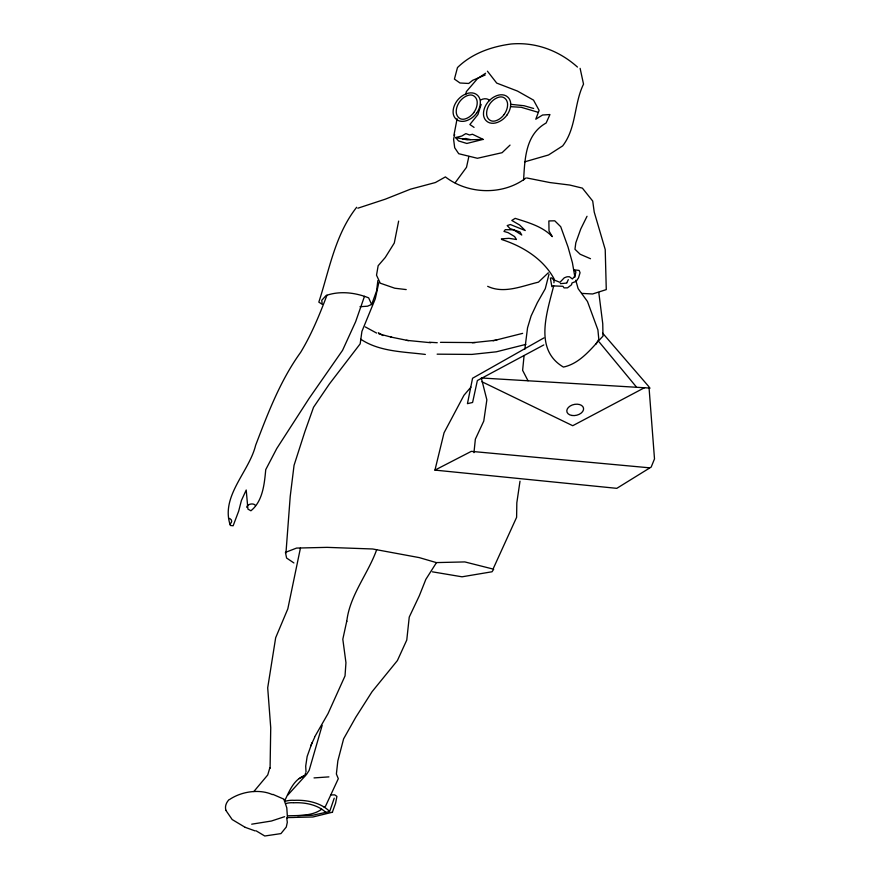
<?xml version="1.0" encoding="UTF-8"?>
<svg xmlns="http://www.w3.org/2000/svg" width="880" height="880" viewBox="0 0 880 880"><rect width="100%" height="100%" fill="white"/><g stroke="black" fill="none" stroke-linecap="round" stroke-linejoin="round"><path stroke-width="1.32" d="M270.083 768.35L270.732 727.76L267.696 687.819L275.671 637.725L287.815 608.872L300.454 547.987M346.753 621.621C349.558 595.474 367.95 574.101 376.673 549.725M523.589 180.081C524.865 159.291 525.261 134.596 546.139 123.002L549.945 114.543L542.575 115.005L535.788 119.207L539.11 110.374L533.522 100.122L517.473 91.069L496.716 83.094L487.432 71.192M285.967 552.871L290.224 496.386L294.052 465.333L304.865 431.706L313.544 407.264L329.362 384.01L360.173 343.849L361.911 331.408L375.298 298.771L378.774 282.821M524.854 349.129L527.538 327.811L531.091 315.997L537.35 302.676L545.27 288.728L549.01 274.12M553.685 285.791C547.206 312.125 533.555 349.503 563.42 367.07C580.404 363.484 591.569 348.15 602.987 336.138L602.756 323.741L598.796 292.479M553.927 282.799L554.213 279.103C543.521 259.094 522.874 246.345 501.776 239.547L501.358 238.887L508.882 238.326L516.45 239.492L514.58 236.555L508.156 232.672L503.965 231.418L505.318 229.658L513.667 229.845L521.752 235.037L520.036 232.001L510.026 228.58L507.188 225.577L510.345 224.532L525.25 230.538L519.607 224.994L511.797 220.462L515.185 218.361C528.286 222.563 542.498 226.369 552.277 236.632L549.032 231.033L548.856 220.946L554.752 220.803L560.725 226.721L568.04 247.038L572.429 262.801L574.904 277.2M473.957 452.65L475.365 439.153L483.769 421.069L486.86 399.839L481.316 377.982L650.111 388.091M524.062 355.718L522.621 370.337L528.022 380.776M377.872 280.533L376.585 290.95L371.668 304.535L368.654 297.869C355.399 292.545 339.779 290.664 326.139 295.504L321.739 300.322L322.256 304.348L318.824 302.115C329.373 269.797 335.082 234.608 356.664 207.273M520.003 481.195L516.824 502.81L516.604 517.341L493.053 569.052L464.838 561.924L436.337 562.595L419.265 557.612L372.658 548.988L327.052 547.36L296.582 548.075L285.439 552.376L286.594 558.03L293.898 562.947M453.926 135.267L457.105 118.745M398.64 221.1L394.284 243.034L385.264 257.477L378.158 265.716L376.519 275.187L380.226 283.173L394.779 288.222L406.219 289.586M346.731 621.247L342.815 639.221L345.95 662.717L345.026 675.917L328.02 713.625L314.721 736.824M454.63 134.574L453.596 139.315L454.696 147.752L458.711 153.714L477.411 158.279L502.095 152.691L510.037 145.101M465.707 94.589L466.367 91.597L477.587 78.54L485.584 73.26M468.864 156.464L466.51 167.288L455.136 182.809M602.657 333.168L648.978 386.782L654.5 458.898L651.189 467.06L616.792 488.345L434.951 470.107L444.048 432.795L463.958 395.274L470.91 387.178M322.168 725.395L309.144 770.374L306.537 774.433L287.595 795.278M269.819 767.888L267.729 774.961L253.847 791.538M481.162 104.423L477.939 114.521L469.876 124.531L474.056 127.38M334.224 798.182L329.681 811.492L312.708 815.254L297.66 815.672M364.485 296.329L355.63 321.739L342.562 350.328L309.221 398.233L276.76 448.525L265.738 469.645C264.396 483.978 262.834 501.16 250.91 510.774L247.918 509.113L246.213 490.017L241.406 500.511L238.7 511.06L233.145 525.767L230.373 525.481C220.198 496.441 249.106 472.043 255.618 445.324C267.96 413.105 280.28 380.534 300.63 352.363C311.564 334.345 319.473 314.886 326.964 295.251M312.037 742.764L307.153 756.47L305.701 766.15L306.009 771.826M332.277 812.427L335.577 803.231L336.908 796.389L334.73 794.871L330.759 794.926M305.712 772.926L304.722 775.445C293.425 779.746 289.344 791.307 284.504 801.207M310.629 746.075L314.688 737.253M566.918 282.579L568.315 279.642M587.026 216.293L580.778 228.943L575.806 242.814L574.959 249.282L580.162 254.254L590.502 258.72M595.738 344.388L598.807 339.317L597.916 329.912L587.477 301.499L578.127 288.64L575.762 280.236M436.249 562.98L425.832 579.381L419.353 595.694L409.244 617.089L406.769 640.035L397.408 660.55L372.042 691.724L355.696 717.398L343.618 738.848L337.843 760.903L336.38 774.015L338.305 778.69L325.589 806.102L324.192 807.235M493.68 569.25L492.041 571.769L462.022 576.807L432.377 571.824M548.317 272.789L538.461 282.161C522.181 285.956 504.009 294.129 487.674 286.33M525.899 178.013C503.14 195.492 468.105 194.524 445.412 176.913L435.391 182.534L410.476 189.178L385.242 199.199L357.852 208.208M321.739 809.215C312.191 816.178 299.079 815.419 287.749 815.815M543.928 337.909L472.56 378.246L467.445 403.656L472.593 402.479L477.367 380.534L543.796 344.938M644.578 387.673L572.726 425.711L481.987 381.777M434.951 470.107L471.306 451.363L649.077 467.775M299.189 778.646L304.7 775.819M485.199 74.998L472.736 80.289L468.688 83.468L459.998 82.995L454.421 79.09L457.479 67.573C471.966 53.405 491.348 46.64 511.093 44C535.689 41.822 559.218 50.677 577.456 67.067M371.338 304.579L367.521 306.207L359.986 306.713M284.625 816.684L271.381 821.029L251.702 824.186M524.546 161.887L548.548 154.968L562.672 145.893C576.565 127.897 573.859 103.939 583.528 84.139L580.118 68.354M493.086 340.791L522.643 333.366M525.888 344.388L496.331 351.813L471.878 354.409L437.14 354.167M455.587 137.544L467.181 139.821L482.889 139.458L466.829 143.462L458.535 140.932L455.587 137.544L461.78 136.037L465.85 133.617L469.59 134.981L472.461 134.255L483.428 139.502M332.541 812.196L312.917 816.981L294.668 817.41M462.55 139.106L465.795 138.479L470.338 139.579M472.34 342.727L496.793 340.131M560.318 283.657L566.808 283.074M314.028 777.909L328.911 776.886M552.739 285.868L562.98 286.297L564.036 287.903L567.545 287.826L571.56 284.746L571.945 283.008L576.235 281.27L578.512 277.86L580.052 272.723L579.15 270.435L574.156 269.83M287.331 817.575L294.415 817.465M440.473 342.342L475.211 342.584M581.581 293.381L592.603 293.975L606.276 289.608L605.22 249.535L594.231 212.091L592.713 201.058L582.395 188.133L569.8 185.053L549.802 182.545L526.911 177.98M510.51 106.667L521.213 107.294L537.757 112.178M429.407 342.232L437.261 342.716M406.329 340.318L430.815 342.727M425.348 354.442C403.667 351.703 379.577 351.791 360.811 339.251M510.499 104.302L524.062 105.732L533.654 108.482M390.698 337.018L408.485 340.648M378.873 333.839L391.809 337.282M245.245 827.354L255.123 830.907M272.866 794.354L283.965 799.194M365.266 326.898L376.629 333.08M256.124 830.819L264.77 836L280.94 833.602L286.286 827.035L287.32 822.294L286.715 817.982M245.146 827.321L232.177 819.544L225.808 810.271M378.29 332.684L382.976 335.555M551.562 277.816L553.641 279.785L559.933 282.326L564.278 277.805L567.017 276.782L569.404 276.727L572.407 278.96L575.025 275.913L575.905 271.854L574.321 270.16M599.192 342.001L636.02 386.529M283.976 799.513L286.803 807.851L287.474 818.158M550.374 277.959L551.848 286.693M285.626 803.649A13.42 8.745 -12.4 0 1 293.161 802.769M293.81 802.78A44.11 28.765 -12.4 0 1 326.348 812.911M284.647 801.449A17.061 11.121 -12.4 0 1 294.217 800.338A47.751 31.141 -12.4 0 1 329.439 811.305M225.885 810.117A19.701 12.848 -12.4 0 1 228.899 799.744M229.504 799.546A33.517 21.857 -12.4 0 1 272.426 794.629M228.558 518.21A5.621 3.663 -12.4 0 1 230.01 524.029M246.664 507.243A4.576 2.992 -12.4 0 1 250.778 504.053A4.576 2.992 -12.4 0 1 255.497 505.648M480.667 100.023A5.929 3.872 -12.4 0 1 489.654 100.672M473.77 112.563A30.712 20.031 -12.4 0 0 477.202 102.234A20.207 13.178 -12.4 0 0 476.124 98.373A12.65 8.25 -12.4 0 0 473.385 95.678A5.357 3.487 -12.4 0 0 467.709 95.502A12.65 8.25 -12.4 0 0 463.254 97.966A20.207 13.178 -12.4 0 0 459.668 101.684A30.712 20.031 -12.4 0 0 456.236 112.013A20.207 13.178 -12.4 0 0 457.314 115.874A12.65 8.25 -12.4 0 0 460.042 118.569A5.357 3.487 -12.4 0 0 465.729 118.745A12.65 8.25 -12.4 0 0 470.184 116.281A20.207 13.178 -12.4 0 0 473.77 112.563M504.152 114.477A30.712 20.031 -12.4 0 0 507.584 104.148A20.207 13.178 -12.4 0 0 506.506 100.287A12.65 8.25 -12.4 0 0 503.778 97.592A5.357 3.487 -12.4 0 0 498.091 97.416A12.65 8.25 -12.4 0 0 493.636 99.88A20.207 13.178 -12.4 0 0 490.05 103.598A30.712 20.031 -12.4 0 0 486.618 113.927A20.207 13.178 -12.4 0 0 487.696 117.788A12.65 8.25 -12.4 0 0 490.435 120.483A5.357 3.487 -12.4 0 0 496.122 120.659A12.65 8.25 -12.4 0 0 500.566 118.195A20.207 13.178 -12.4 0 0 504.152 114.477M506.924 115.104A33.88 22.088 -12.4 0 0 510.708 103.708A23.375 15.246 -12.4 0 0 509.465 99.242A15.818 10.307 -12.4 0 0 506.044 95.876A8.525 5.555 -12.4 0 0 496.991 95.59A15.818 10.307 -12.4 0 0 491.436 98.67A23.375 15.246 -12.4 0 0 487.278 102.971A33.88 22.088 -12.4 0 0 483.494 114.367A23.375 15.246 -12.4 0 0 484.737 118.833A15.818 10.307 -12.4 0 0 488.158 122.199A8.525 5.555 -12.4 0 0 497.211 122.485A15.818 10.307 -12.4 0 0 502.777 119.405A23.375 15.246 -12.4 0 0 506.924 115.104M476.542 113.19A33.88 22.088 -12.4 0 0 480.326 101.794A23.375 15.246 -12.4 0 0 479.083 97.328A15.818 10.307 -12.4 0 0 475.662 93.962A8.525 5.555 -12.4 0 0 466.609 93.676A15.818 10.307 -12.4 0 0 461.043 96.756A23.375 15.246 -12.4 0 0 456.896 101.057A33.88 22.088 -12.4 0 0 453.112 112.453A23.375 15.246 -12.4 0 0 454.355 116.919A15.818 10.307 -12.4 0 0 457.776 120.285A8.525 5.555 -12.4 0 0 466.829 120.571A15.818 10.307 -12.4 0 0 472.384 117.491A23.375 15.246 -12.4 0 0 476.542 113.19M571.934 415.47A8.514 5.544 -12.4 0 0 583.528 408.155A8.514 5.544 -12.4 0 0 570.13 406.032A8.514 5.544 -12.4 0 0 571.934 415.47"/></g></svg>
